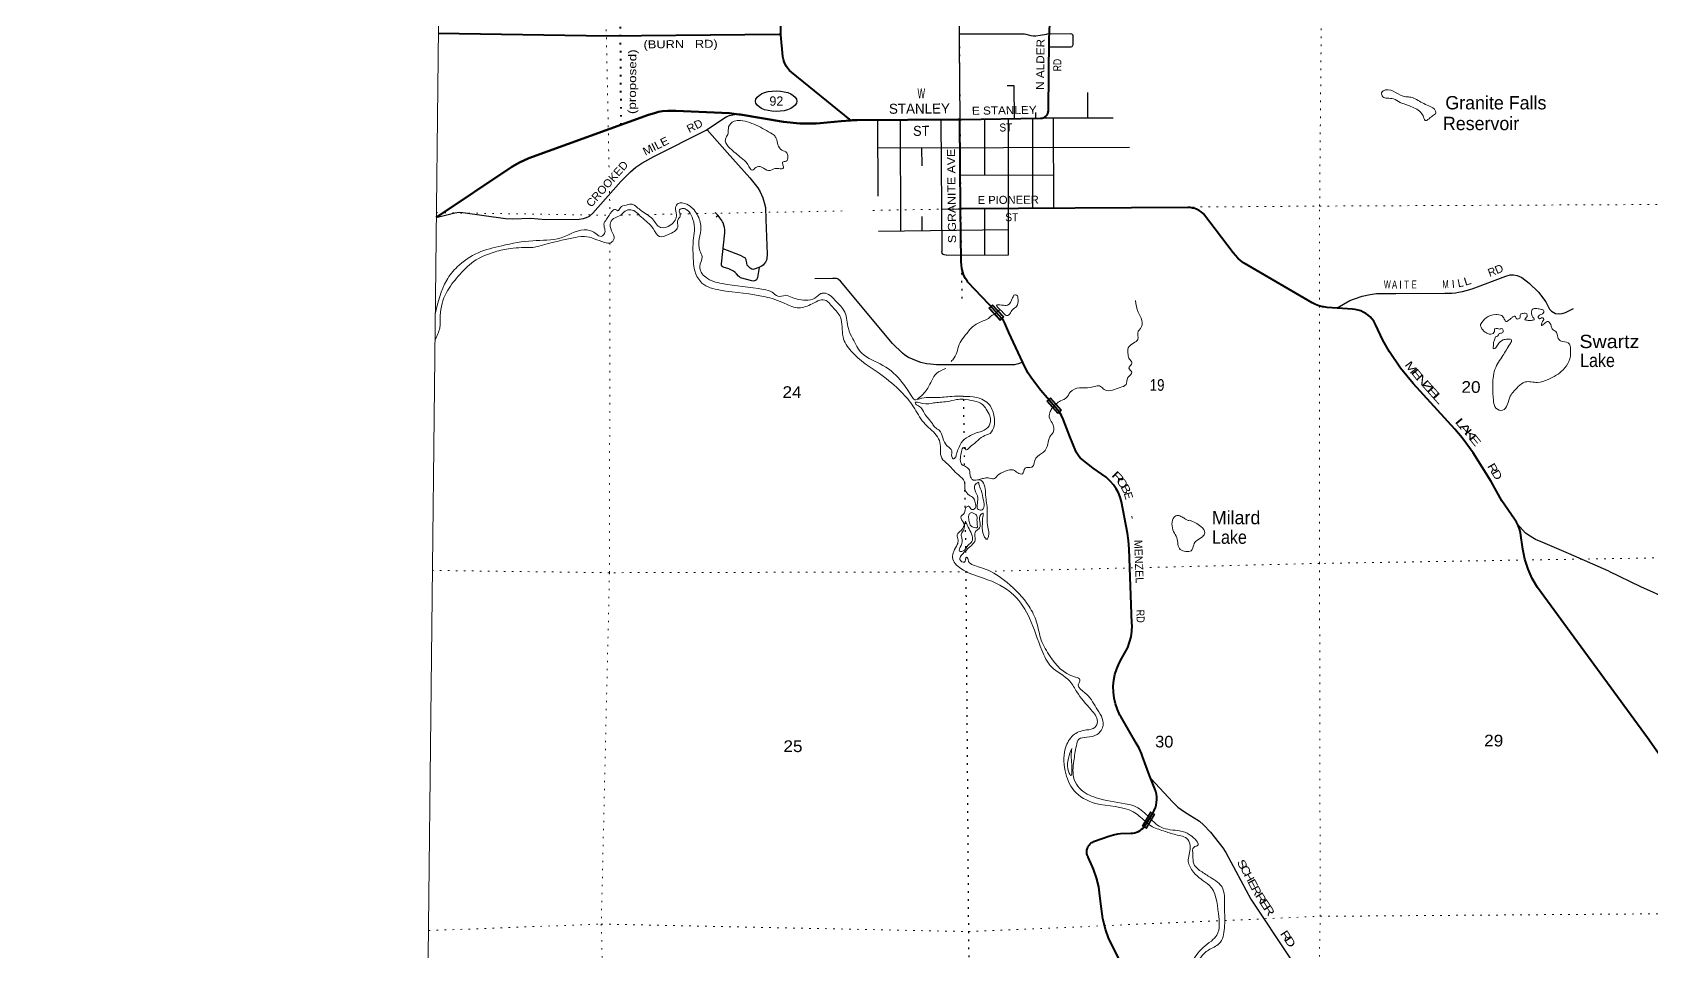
# Model space of a CAD drawing. Header units: feet. Extents: x -1048576 to 137166, y -268550 to 2097152.
# Drawn here: x -252344 to -228059, y 203041 to 216825 of the extents above; entities that cross this region are included whole.
import ezdxf
from ezdxf.enums import TextEntityAlignment as Align

# ---------------------------------------------------------------- set-up
doc = ezdxf.new("R2010")
doc.units = ezdxf.units.FT
doc.header["$LTSCALE"] = 80
doc.linetypes.add('DOTTED', pattern=[1.5, 0.3, -1.2])
for name, color, linetype, lineweight in [('17', 7, 'Continuous', 25), ('23', 7, 'Continuous', 70), ('26', 7, 'Continuous', 40), ('29', 7, 'Continuous', 25), ('39', 7, 'Continuous', 13), ('4', 7, 'Continuous', 13), ('53', 7, 'DOTTED', 40), ('6', 7, 'DOTTED', 25), ('61', 7, 'Continuous', 13), ('7', 7, 'DOTTED', 13)]:
    doc.layers.add(name, color=color, linetype=linetype, lineweight=lineweight)
for name, color, linetype in [('27', 7, 'Continuous'), ('30', 7, 'Continuous'), ('41', 7, 'Continuous'), ('54', 7, 'Continuous')]:
    doc.layers.add(name, color=color, linetype=linetype)

msp = doc.modelspace()

# ---------------------------------------------------------------- linework, layer by layer
at = {"layer": '17'}
msp.add_ellipse((-241189.18, 215793.87), major_axis=(-309.24, 1), ratio=0.500121, dxfattribs=at)
at = {"layer": '23'}
for points in [[(-246286.06, 214049.1), (-245154.82, 214808.44), (-245040.59, 214875.36), (-244899.39, 214939.25), (-243103.75, 215591.01), (-243015.46, 215616.41), (-242955.68, 215631.61), (-242891.86, 215642.76), (-242813.79, 215648.77), (-242695.33, 215650.87), (-241890.95, 215612.35), (-241785.59, 215600.19)], [(-241785.59, 215600.19), (-241745.67, 215594.12), (-241730.09, 215592.52), (-241079.6, 215486.17), (-240834.99, 215460.78), (-240589.07, 215461.09), (-240529.31, 215465.06), (-240215.94, 215494.76), (-240067.91, 215506.28)], [(-240067.91, 215506.28), (-240042.86, 215508.23), (-239973.25, 215508.53), (-238458.73, 215517.47), (-238434.47, 215517.61)]]:
    msp.add_lwpolyline(points, dxfattribs=at)
at = {"layer": '26'}
for points in [[(-241120.83, 216793.93), (-241097.1, 218101.82)], [(-238434.47, 215517.61), (-238408.73, 215518.02), (-237222.68, 215536.8), (-237210.09, 215537.8), (-237197.67, 215540.1), (-237185.56, 215543.69), (-237173.89, 215548.53), (-237162.8, 215554.56), (-237152.39, 215561.72), (-237142.79, 215569.92), (-237134.1, 215579.08), (-237126.41, 215589.11), (-237119.81, 215599.88), (-237114.38, 215611.28), (-237110.17, 215623.19), (-237107.22, 215635.47), (-237105.58, 215647.99), (-237105.25, 215660.62), (-237105.66, 215667.87), (-237094.11, 216720.37), (-237083.02, 216958.23)], [(-241120.83, 216793.93), (-241144.97, 216793.71), (-243722.56, 216770.03), (-246255.71, 216806.41)], [(-240067.91, 215506.28), (-240084.27, 215519.54), (-240960.19, 216229.27), (-240988.21, 216255.15), (-241013.37, 216283.81), (-241035.4, 216314.94), (-241054.05, 216348.21), (-241069.12, 216383.24), (-241080.45, 216419.66), (-241087.91, 216457.06), (-241088.68, 216462.64), (-241120.9, 216790.17), (-241120.83, 216793.93)], [(-238423.57, 214179.74), (-238433.54, 215492.67), (-238434.47, 215517.61)], [(-230027.73, 209324.48), (-230042.14, 209378.5), (-230062.12, 209430.72), (-230087.45, 209480.57), (-230117.85, 209527.49), (-230303.63, 209801.05), (-230466.67, 210088.52), (-230735.98, 210520.47), (-230899.04, 210745.91), (-231011.53, 210876.52), (-231633.43, 211561.29), (-231825.21, 211788.65), (-231992.18, 212034.8), (-232088.96, 212208.35), (-232200.64, 212445), (-232206.29, 212456.35), (-232227.62, 212492.74), (-232252.64, 212526.7), (-232281.08, 212557.86), (-232312.61, 212585.88), (-232346.9, 212610.45), (-232383.57, 212631.3), (-232422.22, 212648.2), (-232462.42, 212660.97), (-232503.74, 212669.46), (-232545.72, 212673.59), (-232923.82, 212702.18), (-232948.83, 212704.07), (-232973.82, 212708.09), (-232993.78, 212711.3), (-233048.76, 212725.56), (-233101.95, 212745.49), (-233152.76, 212770.87), (-234171.35, 213366.7), (-234178.83, 213371.25), (-234223.66, 213402.34), (-234264.99, 213437.95), (-234302.37, 213477.69), (-234335.39, 213521.11), (-234782.17, 214105.06), (-234787.42, 214110), (-234814.84, 214132.69), (-234844.48, 214152.4), (-234876.01, 214168.9), (-234909.1, 214182.02), (-234943.38, 214191.6), (-234978.48, 214197.55), (-235014, 214199.79), (-238398.57, 214179.89), (-238423.57, 214179.74)], [(-237799.08, 212531.85), (-237994.68, 212742.63), (-238313.23, 213078.54), (-238319.95, 213087.8), (-238348.57, 213133.05), (-238372.31, 213181.03), (-238390.91, 213231.24), (-238404.15, 213283.11), (-238411.9, 213336.09), (-238414.07, 213389.58), (-238423.57, 214179.74)], [(-236939.79, 211130.2), (-237123.32, 211347.64), (-237218.32, 211455.84), (-237357.9, 211638.01), (-237409.08, 211713.56), (-237456.28, 211800.99), (-237698.97, 212324.76), (-237743.19, 212430.46), (-237759.9, 212466.52), (-237781.32, 212505.19), (-237799.08, 212531.85)], [(-235541.53, 205119.25), (-235525.91, 205145.8), (-235522.23, 205152.06), (-235518.04, 205160.67), (-235502.38, 205198.92), (-235490.8, 205238.58), (-235483.43, 205279.24), (-235480.36, 205320.45), (-235481.6, 205361.76), (-235487.16, 205402.7), (-235496.97, 205442.85), (-235510.92, 205481.74), (-235570.54, 205632.82), (-235588.22, 205683.22), (-235695.83, 205966.12), (-235711.33, 206012.1), (-235745.95, 206092.51), (-235788.79, 206168.86), (-236021.87, 206566.36), (-236033.98, 206588.4), (-236071.76, 206669.64), (-236100.84, 206754.38), (-236120.91, 206841.69), (-236131.74, 206930.63), (-236133.21, 207020.21), (-236125.32, 207109.45), (-236108.13, 207197.38), (-236081.85, 207283.03), (-236046.76, 207365.47), (-236003.25, 207443.78), (-235917.27, 207599.95), (-235887.95, 207679.36), (-235867.08, 207761.39), (-235854.91, 207845.15), (-235851.56, 207929.73), (-235852.94, 207967.8), (-235893.93, 209073.76), (-235903.05, 209207.82), (-235920.92, 209316.35), (-236009.43, 209787.79), (-236029.22, 209854.87), (-236055.91, 209919.51), (-236089.21, 209981.01), (-236128.76, 210038.69), (-236174.12, 210091.92), (-236224.79, 210140.12), (-236241.56, 210154), (-236433.75, 210292.14), (-236601.56, 210419.06), (-236627.59, 210443.9), (-236650.88, 210471.33), (-236671.18, 210501.03), (-236688.26, 210532.7), (-236694.89, 210547.59), (-236784.6, 210764.77), (-236883.83, 211023.53), (-236910.84, 211081.3), (-236923.95, 211103.44), (-236939.79, 211130.2)], [(-227766.48, 205743.24), (-228121.82, 206246.57), (-229773.13, 208503.27), (-229849.46, 208636.65), (-229911.42, 208777.26), (-229958.35, 208923.59), (-229989.73, 209074.02), (-229995.08, 209111.92), (-230020.17, 209279.14), (-230027.73, 209324.48)], [(-235927.6, 202688.62), (-236172.26, 203175.41), (-236198.22, 203233.49), (-236250.93, 203379.45), (-236288.08, 203530.12), (-236309.29, 203683.85), (-236333.06, 203877.01), (-236350.81, 204013.62), (-236382.74, 204147.62), (-236428.5, 204277.55), (-236442.72, 204310.74), (-236510.99, 204458.71), (-236518.36, 204474.52), (-236524.04, 204491.02), (-236527.97, 204508.02), (-236530.09, 204525.33), (-236530.4, 204542.77), (-236528.88, 204560.15), (-236525.55, 204577.28), (-236520.45, 204593.96), (-236513.64, 204610.02), (-236505.18, 204625.28), (-236495.17, 204639.57), (-236483.73, 204652.73), (-236470.97, 204664.63), (-236457.04, 204675.13), (-236442.08, 204684.12), (-236426.27, 204691.49), (-236413.57, 204696.03), (-236198.91, 204774.01), (-236131.69, 204793.83), (-236062.76, 204806.5), (-236024.32, 204810.38), (-235870.56, 204814.77), (-235841.23, 204817.45), (-235812.35, 204823.17), (-235784.22, 204831.88), (-235757.15, 204843.49), (-235731.45, 204857.86), (-235707.39, 204874.84), (-235684.88, 204891.3), (-235673.33, 204902.34), (-235541.53, 205119.25)]]:
    msp.add_lwpolyline(points, dxfattribs=at)
at = {"layer": '29'}
for p, q in [((-238448.28, 217205.15), (-238433.73, 215517.67)), ((-238442.97, 216802.9), (-237501.03, 216803.55)), ((-236521.76, 215925.42), (-236518.33, 215538.79)), ((-239668.03, 215508.43), (-239664.63, 214369.67)), ((-239331.28, 215512.32), (-239326.35, 213844.44)), ((-238720.66, 215507.73), (-238704.9, 213541.45)), ((-238063.11, 215522.81), (-238062.89, 214676.83)), ((-237346.96, 215534.83), (-237344, 214187.94)), ((-237298.98, 215621.87), (-237298.02, 215536.64)), ((-236134.27, 215539.87), (-237222.68, 215536.8)), ((-237032.81, 215537.34), (-237029.83, 214187.94)), ((-235887.66, 215096.87), (-239666.78, 215090.95)), ((-239009.98, 215091.98), (-239006.47, 214825.54)), ((-237030.93, 214682.8), (-238427.29, 214677.99)), ((-242059.32, 214081.65), (-242102.64, 214124.82)), ((-239005.75, 214065.53), (-239003.66, 213849.74)), ((-238713.94, 214172.45), (-238423.57, 214179.74)), ((-238062.76, 214183.66), (-238062.58, 213488.22)), ((-237703.88, 213866.84), (-239653.2, 213839.93))]:
    msp.add_line(p, q, dxfattribs=at)
for points in [[(-237501.03, 216803.55), (-237465.35, 216802.1), (-237442.55, 216798.54), (-237367.58, 216780.3), (-237336.68, 216774.73), (-237296.66, 216774.21), (-237229.8, 216782.32), (-237134.56, 216800.57), (-237118.86, 216802.1), (-236779.97, 216806.65), (-236760.22, 216804.13), (-236751.6, 216800.57), (-236744.01, 216792.98), (-236739.45, 216776.24), (-236741.47, 216642.42), (-236742.99, 216625.7), (-236747.55, 216618.09), (-236756.16, 216610.5), (-236769.84, 216605.93), (-237093.43, 216605.98)], [(-237725.92, 216030.05), (-237625.38, 216030.91), (-237619.7, 215533.46)], [(-246286.06, 214049.1), (-246007.06, 214119.16), (-245942.22, 214127.27), (-245887.51, 214125.25), (-245248.27, 214034.99), (-245138.86, 214030.93), (-244875.46, 214039.04), (-244644.48, 214018.77), (-244141.99, 214026.88), (-244079.18, 214035), (-244032.58, 214047.15), (-243988.01, 214067.44), (-243939.38, 214112.03), (-243517.94, 214590.52), (-243376.11, 214732.44), (-243293.04, 214805.44), (-243201.86, 214866.25), (-243023.56, 214963.57), (-242237.42, 215360.96), (-241978.07, 215535.32), (-241930.45, 215564.72), (-241888.92, 215579.92), (-241785.59, 215600.19)], [(-238638.82, 213484.94), (-237703.26, 213490.27), (-237706.6, 215528.02)], [(-242225.47, 215362.49), (-241924.25, 215024.76), (-241584.82, 214643.05)], [(-241584.82, 214643.05), (-241464.11, 214492.73), (-241430.67, 214434.95), (-241387.11, 214342.69), (-241367.86, 214276.8), (-241350.64, 214200.76), (-241342.53, 214018.28), (-241326.32, 213499.23), (-241327.84, 213434.86), (-241333.41, 213409), (-241346.59, 213381.63), (-241371.91, 213348.18), (-241384.58, 213334.5), (-241407.37, 213320.8), (-241449.42, 213298), (-241516.79, 213272.14), (-241533.51, 213269.62), (-241552.24, 213273.16), (-241577.58, 213288.36), (-241611.01, 213317.76), (-241621.65, 213335.51), (-241630.26, 213365.41), (-241637.35, 213415.09), (-241646.47, 213434.34), (-241656.09, 213443.99), (-241667.24, 213451.08), (-241723.46, 213478.95), (-241985.95, 213581.53)], [(-241442.27, 213301.88), (-241467.66, 213148.97), (-241473.22, 213133.26), (-241485.89, 213116.53), (-241500.58, 213104.88), (-241512.23, 213100.31), (-241531.99, 213096.77), (-241554.78, 213098.29), (-241722.96, 213146.95), (-241740.69, 213157.59), (-241753.35, 213169.25), (-241783.75, 213205.75), (-241804.51, 213226.53), (-241828.32, 213244.27), (-241861.25, 213262.01), (-241901.27, 213278.74), (-241984.34, 213303.07), (-241998.02, 213312.7), (-242004.61, 213321.32), (-242010.18, 213336.02), (-242010.69, 213353.76), (-241960.03, 213820.1), (-241958.51, 213867.25), (-241964.08, 213899.17), (-241985.87, 213969.64), (-241992.96, 213986.88), (-242004.61, 214006.63), (-242031.46, 214046.69), (-242059.32, 214081.65), (-242087.68, 214053.27)], [(-238638.82, 213484.94), (-238667.4, 213490.59), (-238687.66, 213501.75), (-238697.8, 213516.95), (-238704.9, 213541.45)], [(-237493.83, 211879.87), (-237552.47, 211855.88), (-237578.31, 211848.27), (-237616.29, 211841.69), (-237671.51, 211840.16), (-238781.89, 211840.16), (-238873.07, 211848.27), (-238935.88, 211856.38), (-239018.95, 211876.66), (-239085.82, 211900.98), (-239203.34, 211951.68), (-239258.05, 211984.12), (-239296.55, 212014.53), (-239442.44, 212160.51), (-240224.56, 213093.19), (-240251.91, 213118.53), (-240270.15, 213128.67), (-240285.35, 213133.74), (-240342.09, 213133.74), (-240608.47, 213131.57)], [(-232773.81, 212695.2), (-232586.16, 212802.8), (-232517.27, 212831.18), (-232399.75, 212867.68), (-232282.23, 212896.06), (-232184.97, 212908.23), (-231897.25, 212908.23), (-231159.7, 212912.28), (-231054.33, 212916.34), (-230999.73, 212921.5), (-230953.86, 212928.45), (-230895.48, 212939.58), (-230839.55, 212952.84), (-230750.4, 212981.22), (-230243.84, 213171.81), (-230183.05, 213188.03), (-230130.37, 213188.03), (-230073.64, 213179.92), (-230004.75, 213147.48), (-229895.33, 213062.32), (-229757.55, 212928.5), (-229648.13, 212786.58), (-229591.39, 212677.09), (-229563.03, 212644.65), (-229502.24, 212612.21), (-229445.51, 212604.09), (-229400.93, 212608.15), (-229352.3, 212624.37), (-229228.78, 212686.51)], [(-228701.09, 208746.64), (-229303.68, 209011.28), (-229692.71, 209173.48), (-229800.1, 209220.12), (-229879.13, 209270.8), (-229950.04, 209317.44), (-230069.47, 209448.47)], [(-228701.09, 208746.64), (-228224.42, 208518.22), (-226524.18, 207755.41)], [(-235566.48, 205632.77), (-235244.64, 205288.72), (-235162.57, 205208.64), (-235066.33, 205134.63), (-234839.39, 204996.75), (-234777.59, 204943.03), (-234677.29, 204834.55), (-234490.88, 204599.35), (-234444.27, 204528.39), (-234069.42, 203828.87), (-232902.31, 202068.95)]]:
    msp.add_lwpolyline(points, dxfattribs=at)
at = {"layer": '39'}
for points in [[(-139726.18, 284721.75), (-139786.61, 284683.23), (-139865.18, 284636.58), (-139935.68, 284589.96), (-139981.99, 284555.51), (-140024.23, 284506.92), (-140030.24, 284490.75), (-140030.24, 284490.75), (-140086.75, 284492.64)], [(-231829.42, 215772.2), (-231929.73, 215827.43), (-232028.39, 215838.28), (-232088.67, 215858.91), (-232108.33, 215919.57), (-232051.57, 215961.48), (-231898.73, 215923.99), (-231746.11, 215858.27), (-231669.57, 215853.64), (-231585.22, 215818.71), (-231402.62, 215722.5), (-231298.46, 215645.06), (-231294.68, 215614.78), (-231343.36, 215574.82), (-231414.35, 215516.88), (-231454.75, 215505.1), (-231474.63, 215539.54), (-231504.33, 215604.3), (-231580.35, 215673.46), (-231668.68, 215714.48), (-231751.05, 215745.37), (-231829.42, 215772.2)], [(-241217.94, 215284.4), (-241454.65, 215417.33), (-241722.05, 215502.6), (-241819.51, 215492.34), (-241902.09, 215406.69), (-241910.91, 215311.97), (-241939.63, 215249.67), (-241952.11, 215201.37), (-241882.48, 215089.9), (-241712.36, 214945.4), (-241614.42, 214845.81), (-241544.59, 214758.55), (-241493.88, 214800.51), (-241407.19, 214805.89), (-241302.83, 214752.64), (-241207.87, 214784.17), (-241129.3, 214781.55), (-241082.91, 214787.24), (-241086.53, 214837.68), (-241092.23, 214880.08), (-241039.71, 214895.81), (-241013, 214960.13), (-241030.65, 215020.77), (-241102.88, 215059.65), (-241162.68, 215140.79), (-241188.11, 215235.77), (-241217.94, 215284.4)], [(-246302.12, 212597.42), (-246129.86, 213110.18), (-245973.1, 213308.62), (-245659.06, 213519.96), (-245303.54, 213626.1), (-244839.47, 213701.15), (-244415.93, 213746.27), (-244022.04, 213864.21), (-243889.52, 213804.7), (-243813.26, 213765.79), (-243772.73, 213793.71), (-243756.09, 213858.12), (-243771.48, 213948.99), (-243732.6, 214023.31), (-243653.07, 214139.66), (-243598.42, 214169.49), (-243562.3, 214151.06), (-243525.64, 214199.17), (-243440.72, 214234.82), (-243366.03, 214250.37), (-243227.7, 214162.58), (-243045.41, 214028.06), (-242921.51, 213900.04), (-242770.07, 213937.18), (-242682.18, 214091.79), (-242697.45, 214196.78), (-242658.67, 214259), (-242529.79, 214247.91), (-242373.84, 214095.45), (-242316.95, 213903.41), (-242342.53, 213730.17), (-242331.88, 213550.6), (-242298.34, 213461.6), (-242335.78, 213316.69), (-242244.41, 213152.62), (-242001.33, 213059.98), (-241379.39, 212970.45), (-241248.74, 212929.1), (-241164.58, 212869.96), (-241045.55, 212887.19)], [(-235659.81, 204999.67), (-235832.47, 205136.71), (-236401.72, 205264.15), (-236720.59, 205454.19), (-236855.2, 205753.71), (-236838.11, 206124.66), (-236713.76, 206301.17), (-236533.91, 206364.31), (-236408.67, 206401.65), (-236371.67, 206492.12), (-236466.98, 206668.31), (-236680.42, 206938.2), (-236783.95, 207094.29), (-237060.27, 207312.23), (-237205.37, 207561.41), (-237388.91, 208040.8), (-237617.9, 208381.39), (-238081.3, 208641.12), (-238418.67, 208784.91), (-238544.28, 208951.26), (-238525.42, 209041.86), (-238472.18, 209146.32), (-238461.59, 209210.78), (-238473.03, 209291.53), (-238416.07, 209357.64), (-238374.9, 209466.23), (-238420.54, 209553.3), (-238365.59, 209621.45), (-238338.73, 209703.92), (-238302.33, 209719.78), (-238256.37, 209671.02), (-238205.83, 209690.79), (-238203.12, 209777.49), (-238228.81, 209840.21), (-238294.93, 209887.11), (-238352.78, 209960.16), (-238363.86, 210085.28), (-238451.73, 210184.79), (-238549.68, 210282.35), (-238611.62, 210347.37), (-238705.56, 210442.88), (-238731.91, 210675.01), (-238877.37, 210877.82), (-238975.33, 210975.38), (-239130.59, 211212.54), (-239312.19, 211433.78), (-239618.4, 211694.3), (-240064.94, 212044.65), (-240186.11, 212261.38), (-240226.07, 212554.12), (-240339.72, 212704.24), (-240457.76, 212810.02), (-240675.93, 212743.15), (-240871.77, 212696.27), (-241086.78, 212772.56), (-241350.05, 212859.3), (-242030.33, 212961.39), (-242301.53, 213066.35), (-242404.94, 213236.55), (-242433.38, 213458.62), (-242431.4, 213704.64), (-242414.11, 213849.72), (-242436.9, 214021.32), (-242498.43, 214138.76), (-242538.47, 214171.34), (-242596.8, 214183.9), (-242637.25, 214166.06), (-242627.97, 214067.17), (-242660.58, 214021.04), (-242665.56, 213904.1), (-242805.48, 213794.27), (-242936.72, 213763.02), (-243034.47, 213884.78), (-243208.43, 214053.52), (-243370.75, 214165.7), (-243455.55, 214144.18), (-243520.52, 214084.18), (-243605.46, 214046.52), (-243674.57, 213972.44), (-243657.41, 213851.3), (-243620.08, 213732.02), (-243668.93, 213671.9), (-243765.62, 213676.68), (-244065.17, 213763.71), (-244252.75, 213740.97), (-244838.28, 213598.29)], [(-244838.28, 213598.29), (-245172.9, 213584.75), (-245405.04, 213534.12), (-245726.61, 213389.39), (-245956.09, 213169.33), (-246133.36, 212926.68), (-246226.84, 212578.51), (-246234.36, 212395.05), (-246306.31, 212214.49)], [(-241045.55, 212887.19), (-240848.6, 212821.12), (-240582.32, 212857.38), (-240521.46, 212907.32), (-240473.02, 212917.03), (-240306.64, 212808.85), (-240299.2, 212799.84)], [(-240299.2, 212799.84), (-240160.96, 212632.26), (-240106.54, 212383.78), (-240041.26, 212232.02), (-239903.99, 212013.15), (-239587.07, 211831.2), (-239298.94, 211576.87), (-239153.55, 211363.98), (-239109.6, 211317.25), (-239034.93, 211330.79), (-238784.9, 211351.03), (-238555.06, 211365.38), (-238391.81, 211368.15), (-238386.01, 211367.71)], [(-237831.25, 212664.6), (-237869.63, 212705.14), (-237883.11, 212729.54), (-237808.5, 212737.02), (-237719.84, 212736.34), (-237642.41, 212842.62), (-237611.81, 212888.77), (-237583.63, 212884.52), (-237561.99, 212819.81), (-237582.97, 212717.12), (-237641.79, 212669.18), (-237686.64, 212604.99), (-237727.15, 212579.09), (-237777.25, 212613.76), (-237823.23, 212658.49), (-237831.25, 212664.6)], [(-235800.9, 212806.14), (-235758, 212628.34), (-235706.6, 212504.92), (-235723.68, 212386.06), (-235758.26, 212346), (-235765.33, 212219), (-235830.23, 212167.06), (-235907.4, 212093.04), (-235912.23, 211994.26), (-235890.63, 211923.51), (-235856.72, 211880.89), (-235881.37, 211822.6), (-235897.75, 211790.46), (-235855.92, 211729.63), (-235912.99, 211649.4), (-235942.06, 211542.74), (-236031.06, 211501.08), (-236146.24, 211461.64), (-236269.11, 211468.64), (-236323.12, 211517.47), (-236478.43, 211498.5), (-236637.65, 211495.71), (-236779.23, 211430.25), (-236832.29, 211347.98), (-236923.35, 211300.28), (-237044.59, 211196.52)], [(-238564.85, 211890.34), (-238518.16, 211943.9), (-238431.67, 212173.14), (-238352.2, 212283.44), (-238244.4, 212407.65), (-238084.47, 212499.17), (-238005.59, 212534.86), (-237956.87, 212578.85), (-237915.42, 212596.25)], [(-237916.09, 212595.79), (-237853.52, 212650.65), (-237831.25, 212664.6)], [(-230627.02, 212445.32), (-230541.58, 212545.5), (-230398.13, 212592.78), (-230307.57, 212577.96), (-230269.69, 212527.25), (-230239.77, 212488.7), (-230197.25, 212514.59), (-230160.76, 212540.52), (-230130.33, 212566.5), (-230112.18, 212568.38), (-230080.25, 212529.81), (-230037.84, 212541.59), (-230025.31, 212595.94), (-229984.88, 212611.76), (-229932.55, 212603.29), (-229926.8, 212566.94), (-229959.41, 212520.81), (-229913.18, 212506.33), (-229850.7, 212507.86), (-229822.44, 212513.7), (-229850.17, 212574.41), (-229861.75, 212637.02), (-229849.39, 212671.21), (-229778.77, 212682.76), (-229712.35, 212672.16), (-229676.26, 212649.7), (-229686.63, 212613.48), (-229731.15, 212589.62), (-229759.67, 212551.53), (-229741.7, 212531.22), (-229709.35, 212545.09), (-229679.22, 212532.75), (-229705.93, 212468.42), (-229710.26, 212432.16), (-229671.78, 212456.06), (-229611.07, 212487.85), (-229565.26, 212420.95), (-229545.5, 212372.39), (-229497.38, 212341.77), (-229465.86, 212252.78), (-229427.98, 212202.07), (-229309.34, 212170.9), (-229273.97, 212059.7), (-229299.49, 211892.51), (-229385.15, 211766.12), (-229612.01, 211620.66), (-229771.57, 211575.51), (-229954.88, 211582.99), (-230062.24, 211513.24), (-230121.2, 211449.16), (-230180.28, 211368.95), (-230223.62, 211242.23), (-230294.83, 211158.08), (-230393.3, 211191.11), (-230432.62, 211312.42), (-230441.12, 211508.11), (-230408.77, 211772.05), (-230290.21, 211980.87), (-230177.92, 212161.51), (-230159.38, 212211.78), (-230217.72, 212224.34), (-230284.3, 212214.77), (-230369.56, 212136.78), (-230416.33, 212084.71), (-230430.43, 212084.82), (-230432.14, 212123.15), (-230429.7, 212175.56), (-230413.16, 212227.87), (-230398.81, 212258.01), (-230366.44, 212273.89), (-230346.01, 212308.02), (-230301.6, 212317.76), (-230285.14, 212359.98), (-230297.07, 212380.24), (-230345.46, 212376.58), (-230369.59, 212382.82), (-230409.91, 212381.12), (-230416.29, 212338.82), (-230468.99, 212300.91), (-230515.27, 212309.33), (-230569.41, 212342.02), (-230603.36, 212380.6), (-230617.29, 212402.89), (-230627.02, 212445.32)], [(-239067.35, 211325.98), (-239026.94, 211359.77), (-238916.78, 211489.2), (-238784.02, 211710.01), (-238646.15, 211783.43)], [(-238384.1, 211325.74), (-238227.14, 211298.3), (-238094.59, 211242.82), (-238038.71, 211175.84), (-237985.11, 211074.58), (-237975.75, 210985.77), (-238037.06, 210879.36), (-238190.71, 210818.03), (-238299.95, 210764.43), (-238413.56, 210670.53), (-238454.55, 210584.12), (-238485.44, 210501.68), (-238501.99, 210449.37), (-238526.33, 210429.39), (-238554.25, 210465.91), (-238555.58, 210550.62), (-238627.5, 210627.82), (-238691.05, 210743.27), (-238744.53, 210858.63), (-238810.65, 210905.53), (-238846.5, 210958.25), (-238902.33, 211031.28), (-238944.26, 211080.01), (-238991.95, 211163.07), (-239053.93, 211224.05), (-239094.03, 211248.56), (-239103.94, 211268.81), (-238991.17, 211259.86), (-238829.89, 211268.7), (-238622.17, 211289.27), (-238482.89, 211318.44), (-238384.1, 211325.74)], [(-238384.53, 211367.59), (-238186.4, 211352.44), (-237989.84, 211237.97), (-237918.72, 211061.97), (-237919.87, 210918.79), (-237981.18, 210812.37), (-238086.33, 210766.81), (-238187.77, 210682.89), (-238279.04, 210608.98), (-238321.66, 210570.99), (-238343.86, 210567.13), (-238351.74, 210589.38), (-238373.81, 210601.65), (-238408.55, 210541.41), (-238425.43, 210446.76), (-238410.08, 210351.85), (-238347.91, 210315.07), (-238297.86, 210274.35), (-238282.27, 210207.67), (-238266.64, 210147.05), (-238234.68, 210112.52), (-238150, 210117.91), (-238115.84, 210105.54), (-238047.07, 209887.2), (-238022.75, 209655.09), (-238016.65, 209411.01), (-238003.72, 209265.71), (-238026.23, 209223.53), (-238074.13, 209280.37), (-238097.19, 209419.7), (-238085.8, 209582.97), (-238085.52, 209617.26), (-238117.94, 209595.32), (-238132.87, 209492.58), (-238139.71, 209393.82), (-238164.09, 209369.81), (-238204.71, 209329.79), (-238203.66, 209210.79), (-238260.71, 209132.58), (-238360.21, 209038.57), (-238413.07, 208980.49), (-238433.71, 208920.15), (-238365.49, 208883.32), (-238351.11, 208917.49), (-238336.68, 208957.71), (-238316.69, 208937.39), (-238302.98, 208888.88), (-238230.84, 208837.9), (-238054, 208778.05), (-237725.17, 208573.82), (-237395.54, 208218.33), (-237284.59, 207983.53), (-237212.23, 207710.71), (-237081.19, 207467.68), (-236698.81, 207156.15), (-236632.6, 207121.35), (-236647.11, 207071.04), (-236657.46, 207036.84), (-236559.63, 206923.14), (-236388.15, 206697.95), (-236285.48, 206434.98), (-236373.23, 206298.52), (-236530.76, 206255.38), (-236649.88, 206226.05), (-236686.95, 206127.52), (-236725.06, 205899.92), (-236719.22, 205623.58), (-236639.7, 205489.86), (-236388.95, 205348.76), (-235956.43, 205258.68), (-235823.7, 205225.38), (-235613.27, 205076.82)], [(-237044.59, 211196.52), (-237077.78, 211142.16), (-237092.6, 211053.54), (-237050.96, 210968.51), (-237035.98, 210827.22), (-237084.88, 210761.05), (-237116.01, 210648.35), (-237179.43, 210529.86), (-237293, 210439.99), (-237354.53, 210307.36), (-237455.42, 210289.99), (-237494.39, 210205.59), (-237566.81, 210220.27), (-237632.97, 210263.13), (-237754.03, 210243.91), (-237871.43, 210178.27), (-237928.26, 210128.29), (-238008.71, 210147.06), (-238077.3, 210137.51), (-238145.38, 210121.76)], [(-238154.34, 210079.62), (-238211.13, 210033.68), (-238211.64, 209971.16), (-238164.33, 209839.71), (-238153.62, 209668.2), (-238101.25, 209665.78), (-238074.76, 209701.88), (-238079.95, 209808.8), (-238115, 209960.33), (-238148.54, 210049.33), (-238154.34, 210079.62)], [(-238177.04, 209513.1), (-238186.51, 209587.79), (-238222.59, 209612.27), (-238268.85, 209622.71), (-238299.37, 209586.65), (-238297.95, 209512.02), (-238278.41, 209437.25), (-238234.34, 209404.64), (-238171.86, 209406.17), (-238171.74, 209420.28), (-238175.41, 209464.68), (-238177.04, 209513.1)], [(-234985.14, 209510.5), (-234818.67, 209414.42), (-234760.96, 209323.22), (-234795.7, 209262.99), (-234886.88, 209201.18), (-234925.64, 209142.99), (-234962.64, 209052.53), (-235047.35, 209043.1), (-235127.72, 209071.96), (-235163.37, 209148.87), (-235180.71, 209247.83), (-235228.34, 209338.95), (-235253.61, 209454.1), (-235220.54, 209556.7), (-235167.95, 209580.49), (-235103.64, 209559.82), (-235049.49, 209527.14), (-235011.37, 209506.67), (-234985.14, 209510.5)], [(-238348.46, 209496.27), (-238295, 209378.89), (-238249.47, 209277.7), (-238252.16, 209193.02), (-238311.07, 209134.99), (-238392.38, 209046.88), (-238438.74, 209045.23), (-238415.9, 209129.75), (-238402.9, 209242.59), (-238412.58, 209291.06), (-238385.9, 209351.36), (-238367.37, 209399.62), (-238360.87, 209456.04), (-238348.46, 209496.27)], [(-236757.03, 206086.61), (-236804.53, 205943.79), (-236800.19, 205732), (-236772.37, 205683.38), (-236756.95, 205846.62), (-236763.97, 205975.75), (-236757.03, 206086.61)], [(-234661.19, 203199.61), (-234579.86, 203289.74), (-234557.11, 203612.24), (-234694.74, 204036.82), (-234816.94, 204126.51), (-234930.93, 204234.28), (-235008.25, 204392.19), (-234978.3, 204607.75), (-235015.66, 204722.99), (-235198.45, 204795), (-235379.36, 204850.85), (-235568.17, 204926.94), (-235659.81, 204999.67)], [(-235614.03, 205077.41), (-235415.19, 204905.58), (-235137.55, 204850.99), (-234980.87, 204789.27), (-234873.34, 204629.12), (-234919.85, 204609.31), (-234939.01, 204482.4), (-234925.91, 204357.26), (-234856.07, 204272.02)], [(-234856.07, 204272.02), (-234707.74, 204174.06), (-234507.51, 204015.2), (-234463.61, 203712.35), (-234466.17, 203393.72), (-234544.63, 203160.39), (-234704.59, 203064.83), (-234824.42, 202948.79), (-234869.66, 202836.2), (-234808.51, 202672.37), (-234688.52, 202558.5), (-234483.38, 202508.51), (-233945.32, 202512.4), (-233530.69, 202452.71), (-233305.74, 202360.21), (-233160.16, 202171.52), (-233072.66, 202027.66), (-232985.54, 201835.39), (-232987.28, 201619.61), (-233015.1, 201418.15), (-233037.72, 201361.86), (-233066.14, 201335.86), (-233036.45, 201269.08), (-233083.67, 201160.54), (-233178.9, 201096.75), (-233283.38, 201133.86), (-233347.46, 201184.77), (-233415.75, 201211.52), (-233474.74, 201143.41), (-233524.43, 200978.42), (-233526.07, 200774.74), (-233328.43, 200545.32), (-232969.18, 200365.06), (-232859.2, 200259.33), (-232813.42, 200188.39), (-232690.58, 200179.37), (-232521.84, 200113.52), (-232170.65, 199933.32), (-232124.61, 199894.65), (-232094.99, 199819.8), (-231978.48, 199774.53), (-231837.93, 199710.92), (-231762.27, 199597.39), (-231687.43, 199383.04), (-231625.92, 199263.57), (-231634.36, 199217.25), (-231666.63, 199213.47), (-231685.15, 199165.21), (-231591.16, 199075.74), (-231461.25, 198943.65), (-231294.88, 198833.45), (-231095.3, 198593.93), (-230934.33, 198314.37), (-230829.37, 198085.66), (-230634.93, 197959.11), (-230366.84, 197719.06), (-230247.96, 197468.06), (-230235.77, 197229.99), (-230256.16, 196949.82), (-230253.92, 196727.96), (-230228.73, 196602.72), (-230149.13, 196479.08), (-230044.75, 196427.86), (-229887.44, 196444.79), (-229830, 196571.39), (-229754.43, 196695.85), (-229637.66, 196682.84), (-229505.91, 196528.54), (-229473.57, 196290.32), (-229393.8, 195936.77), (-229157.79, 195467.05), (-228969.39, 195340.55), (-228918.82, 195364.36), (-228850.18, 195379.96), (-228786.27, 195308.88), (-228678.7, 195154.77), (-228581, 195024.94), (-228607.78, 194952.55), (-228615.19, 194783.2), (-228564.12, 194619.44), (-228464.4, 194491.61), (-228411.18, 194343.98), (-228341.76, 194206.3), (-228124.73, 194132.01), (-227862.5, 194164.26), (-227671.7, 194086.15), (-227483.15, 193977.8), (-226944.73, 193775.98), (-226854.69, 193696.62), (-226867.5, 193607.99), (-226856.56, 193464.71), (-226793.87, 193242.38), (-226674.45, 193057.93), (-226639.64, 192876.16), (-226538.78, 192639.41), (-226396.17, 192331.76), (-226404.67, 192277.38)], [(-225252.94, 191665.43), (-225275.15, 191909.63), (-225312.08, 192077.3), (-225384.28, 192120.22), (-225579.46, 192156.02), (-225666.69, 192084.09), (-225821.17, 191917.9), (-225942.43, 191874.47), (-226061.74, 191822.96), (-226180.65, 191819.85), (-226460.28, 192128.57), (-226555.16, 192357.2), (-226540.5, 192425.65), (-226556.1, 192490.31), (-226703.07, 192757.66), (-226795.64, 193022.57), (-226903.82, 193352.14), (-226966.6, 193562.37), (-226965.65, 193681.35), (-227088.04, 193746.84), (-227590.06, 193964.51), (-227925.63, 194082.07), (-228069.14, 194028.73), (-228364.51, 194133.88), (-228466.36, 194247.6), (-228521.68, 194385.17), (-228567.26, 194480.31), (-228674.44, 194682.82), (-228711.44, 194842.43), (-228690.4, 194953.19), (-228725.84, 195056.32), (-228901.69, 195239.19), (-229142.55, 195358.03), (-229331.97, 195607.56), (-229505.47, 196082.84), (-229555.31, 196399.86), (-229576.5, 196521.02), (-229634.4, 196588.03), (-229700.5, 196636.94), (-229749.06, 196613.12), (-229790.17, 196512.6), (-229859.8, 196373.98), (-229956.78, 196342.47), (-230089.72, 196349.55), (-230243.86, 196475.79), (-230344.71, 196714.54), (-230377.45, 196902.36), (-230390.48, 197035.56), (-230349.19, 197158.26), (-230384.75, 197247.28), (-230401.7, 197394.63), (-230450.54, 197584.58), (-230445.98, 197651.1), (-230563.88, 197773.02), (-230764.03, 197941.96), (-230832.54, 197942.5), (-230942.2, 198088.55), (-231040.93, 198339.39), (-231107.78, 198545.62), (-231365.6, 198809.8), (-231451.89, 198854.84), (-231548.26, 198897.94), (-231719.99, 199092.88), (-231911.12, 199380.74), (-232047.8, 199674.23), (-232311.83, 199918.29), (-232699.55, 200066.5), (-232812.14, 200097.63), (-232944.17, 200217.64), (-233365.2, 200483.08), (-233554.72, 200720.51), (-233610.46, 201055.73), (-233461.34, 201306.66), (-233395.07, 201277.91), (-233338.28, 201323.86), (-233325.75, 201378.21), (-233321.18, 201444.73), (-233238, 201514.67), (-233190.96, 201601.02), (-233232.73, 201667.9), (-233300.93, 201706.75), (-233310.78, 201735.06), (-233237.53, 201823.23), (-233206.26, 201952.06), (-233225.32, 202087.33), (-233366.76, 202290.1), (-233641.66, 202435.42), (-233843.34, 202414.8), (-233915.55, 202455.7), (-233996.47, 202415.99), (-234151.71, 202407.11), (-234375.17, 202433.05), (-234613.09, 202416.74), (-234809.51, 202547.34), (-234958.75, 202782.44), (-234890.63, 202983.59), (-234661.19, 203199.61)]]:
    msp.add_spline(points, degree=3, dxfattribs=at)
at = {"layer": '4'}
msp.add_lwpolyline([(-244583.22, 368785.28), (-214011.33, 368469.88), (-183439.04, 368196.52), (-152866.39, 367965.22), (-122293.46, 367775.97), (-91720.3, 367628.79), (-61146.96, 367523.64), (-30573.52, 367460.57), (0, 367439.54), (0, 183577.08), (-30826.42, 183598.29), (-61652.78, 183661.9), (-92479.02, 183767.9), (-123305.1, 183916.31), (-154130.93, 184107.12), (-184956.48, 184340.33), (-215781.67, 184615.95), (-246606.45, 184933.97)], close=True, dxfattribs=at)
msp.add_lwpolyline([(-244583.22, 368785.28), (-214011.33, 368469.88), (-183439.04, 368196.52), (-152866.39, 367965.22), (-122293.46, 367775.97), (-91720.3, 367628.79), (-61146.96, 367523.64), (-30573.52, 367460.57), (0, 367439.54), (0, 183577.08), (-30826.42, 183598.29), (-61652.78, 183661.9), (-92479.02, 183767.9), (-123305.1, 183916.31), (-154130.93, 184107.12), (-184956.48, 184340.33), (-215781.67, 184615.95), (-246606.45, 184933.97)], close=True, dxfattribs=at)
msp.add_lwpolyline([(-244583.22, 368785.28), (-214011.33, 368469.88), (-183439.04, 368196.52), (-152866.39, 367965.22), (-122293.46, 367775.97), (-91720.3, 367628.79), (-61146.96, 367523.64), (-30573.52, 367460.57), (0, 367439.54), (0, 183577.08), (-30826.42, 183598.29), (-61652.78, 183661.9), (-92479.02, 183767.9), (-123305.1, 183916.31), (-154130.93, 184107.12), (-184956.48, 184340.33), (-215781.67, 184615.95), (-246606.45, 184933.97)], close=True, dxfattribs=at)
msp.add_lwpolyline([(-244583.22, 368785.28), (-214011.33, 368469.88), (-183439.04, 368196.52), (-152866.39, 367965.22), (-122293.46, 367775.97), (-91720.3, 367628.79), (-61146.96, 367523.64), (-30573.52, 367460.57), (0, 367439.54), (0, 183577.08), (-30826.42, 183598.29), (-61652.78, 183661.9), (-92479.02, 183767.9), (-123305.1, 183916.31), (-154130.93, 184107.12), (-184956.48, 184340.33), (-215781.67, 184615.95), (-246606.45, 184933.97)], close=True, dxfattribs=at)
at = {"layer": '53'}
msp.add_lwpolyline([(-243513.19, 215442.4), (-243523.25, 216882.32), (-243523.25, 217620.1), (-243437.51, 217843.15), (-243163.13, 218066.2), (-242768.72, 218220.62), (-242545.78, 218289.25), (-242322.85, 218254.93), (-242168.52, 218117.67), (-241825.54, 218151.99), (-241654.06, 218237.77), (-241259.64, 218426.51), (-240968.11, 218460.82), (-240642.29, 218375.04), (-240230.72, 218100.51), (-239750.56, 217723.04), (-239339, 217620.1), (-238790.24, 217585.78), (-238344.38, 217654.41), (-238138.59, 217757.36), (-237675.58, 218203.46), (-237161.12, 219044.19), (-236955.34, 219215.76), (-236413.69, 219430.28)], dxfattribs=at)
at = {"layer": '6'}
for p, q in [((-238382.12, 211325.6), (-238373.26, 210715.97)), ((-238371.62, 210602.72), (-238367.6, 210325)), ((-238364.11, 210085.6), (-238357.74, 209646.33)), ((-238355.31, 209479.31), (-238349.7, 209093.23)), ((-238349.07, 209049.39), (-238347.3, 208928.17))]:
    msp.add_line(p, q, dxfattribs=at)
for points in [[(-238461.1, 219254.09), (-238423.57, 214179.74), (-238403.66, 212808.77)], [(-238344.59, 208746.89), (-238305.36, 203340.84), (-238291.41, 202012.84)]]:
    msp.add_lwpolyline(points, dxfattribs=at)
at = {"layer": '61'}
for points in [[(-237804.66, 212528.92), (-237773.5, 212557.96), (-237943.95, 212740.84), (-237969.98, 212716.59)], [(-237804.66, 212528.92), (-237828.37, 212506.82), (-237998.82, 212689.71), (-237969.98, 212716.59)], [(-236939.79, 211130.2), (-236964.34, 211108.51), (-237129.91, 211295.83), (-237100.59, 211321.75)], [(-236939.79, 211130.2), (-236908.14, 211158.18), (-237073.71, 211345.5), (-237100.59, 211321.75)]]:
    msp.add_lwpolyline(points, dxfattribs=at)
for points in [[(-237987.53, 212689.33), (-237944.35, 212729.53), (-237784.81, 212558.35), (-237827.97, 212518.12)], [(-237118.62, 211295.12), (-237074.41, 211334.21), (-236919.43, 211158.88), (-236963.64, 211119.79)], [(-235541.53, 205119.25), (-235575.15, 205138.83), (-235700.93, 204922.77), (-235636.11, 204885.04), (-235510.33, 205101.09)], [(-235545.56, 205112.34), (-235572.26, 205127.89), (-235689.99, 204925.66), (-235639, 204895.98), (-235521.27, 205098.2), (-235545.55, 205112.34)]]:
    msp.add_lwpolyline(points, close=True, dxfattribs=at)
at = {"layer": '7'}
for p, q in [((-243688.91, 214445.59), (-243682.2, 214106.65)), ((-246285.25, 214122.19), (-243697.7, 214083.65)), ((-243517.33, 214086.42), (-243252.8, 214091.27)), ((-243132.66, 214093.47), (-242680.9, 214101.74)), ((-242632.86, 214102.63), (-242474.79, 214105.52)), ((-242380.95, 214107.24), (-240169.44, 214147.76)), ((-239740.56, 214155.61), (-238661.07, 214175.39)), ((-235843.03, 208795.44), (-237987.35, 208744.43))]:
    msp.add_line(p, q, dxfattribs=at)
for points in [[(-233060.2, 202005.69), (-233030, 203570.13), (-233039.75, 208862.14), (-233038.89, 214220.63), (-232989.71, 219574.7), (-233022.48, 222838.74)], [(-243771.56, 222353.8), (-243789.16, 219507.27), (-243695.02, 214753.89)], [(-238456.97, 214179.13), (-238423.57, 214179.74), (-233038.89, 214220.63), (-227837.73, 214244.79), (-222417.23, 214230.95), (-217047.29, 214193.3), (-215496.96, 214184.35)], [(-243682.28, 213667.72), (-243688.66, 208722.96), (-243811.71, 203454.17), (-243674.48, 198227.72), (-243797.7, 192938.75), (-243967.93, 187817.55), (-243996.15, 184905.39)], [(-215549.24, 208754.51), (-217108.81, 208809.07), (-222411.33, 208961.15), (-227787.71, 208948.43), (-227787.71, 208948.43), (-233039.75, 208862.14), (-235646.03, 208800.13)], [(-238319.36, 208735.99), (-243688.66, 208722.96), (-246344.29, 208756.96)], [(-234460.8, 203507.94), (-233030, 203570.13), (-227715.87, 203609.55), (-222408.35, 203578.44), (-217081.53, 203442.31), (-215600.88, 203391.71)], [(-246403.73, 203356.08), (-243811.71, 203454.17), (-238305.36, 203340.84), (-234542.51, 203504.39)]]:
    msp.add_lwpolyline(points, dxfattribs=at)

# ---------------------------------------------------------------- texts
at = {"layer": '17'}
for s, width, p in [('W', 0.6, (-239068.82, 215835.03)), ('ST', 0.95, (-239134.82, 215272.93))]:
    msp.add_text(s, height=150, rotation=0.338, dxfattribs=dict(at, width=width)).set_placement(p)
msp.add_text('92', height=140, dxfattribs=at).set_placement((-241186.28, 215725.56), align=Align.CENTER)
msp.add_text('STANLEY', height=150, rotation=0.338, dxfattribs=at).set_placement((-239496.95, 215604.46))
at = {"layer": '27'}
for s, rotation, width, p in [('(BURN   RD)', 0.526, 1.2, (-243178.12, 216585.12)), ('N ALDER', 89.371, 1.1, (-237172.01, 215961.2)), ('RD', 89.371, 0.8, (-236913.45, 216241.87)), ('E STANLEY', 0.907, 1.1, (-238253.03, 215589.35)), ('ST', 0.907, 0.95, (-237840.53, 215338.02)), ('S GRANITE AVE', 90.689, 1.15, (-238490.14, 213664.83)), ('E PIONEER', 0.337, 1.05, (-238167.38, 214251.25)), ('ST', 0.337, 0.95, (-237752.44, 213992.89)), ('RD', 272.123, 0.85, (-235788.13, 208166.8))]:
    msp.add_text(s, height=120, rotation=rotation, dxfattribs=dict(at, width=width)).set_placement(p)
for s, rotation, width, p in [('M', 306.869, 1.35, (-231714.88, 211767.2)), ('E', 308.556, 1.6, (-231622.59, 211657.87)), ('N', 311.798, 1.55, (-231543.35, 211568.6)), ('Z', 311.798, 1.9, (-231462.67, 211478.35)), ('E', 311.798, 1.7, (-231382.29, 211388.45)), ('L', 311.798, 1.95, (-231303.49, 211300.31)), ('L', 309.798, 1.85, (-230965.76, 210922.44)), ('A', 311.124, 1.7, (-230896.36, 210843.31)), ('K', 308.661, 1.55, (-230825.83, 210757.04)), ('E', 308.661, 1.6, (-230753.91, 210671.24)), ('R', 300.148, 1.25, (-230492.35, 210259.25)), ('R', 314.188, 1.65, (-236103.34, 210110.25)), ('O', 305.908, 1.35, (-236047.92, 210036.12)), ('D', 300.523, 1.25, (-230428.67, 210159.8)), ('B', 297.949, 1.3, (-235996.16, 209950.06))]:
    msp.add_text(s, height=120, rotation=rotation, dxfattribs=dict(at, width=width)).set_placement(p, align=Align.CENTER)
msp.add_text('E', height=120, rotation=285.955, dxfattribs=at).set_placement((-235962.47, 209861.87), align=Align.CENTER)
for s, rotation, p in [('-', 280.633, (-235902.22, 209570.58)), ('MENZEL', 272.123, (-235820.33, 209213.85))]:
    msp.add_text(s, height=120, rotation=rotation, dxfattribs=at).set_placement(p)
at = {"layer": '30'}
for s, rotation, width, p in [('RD', 26.816, 1.05, (-242492.78, 215314.87)), ('MILE', 26.816, 1.1, (-243152.08, 214975.71)), ('CROOKED', 48.627, 1.05, (-243960.85, 214193.56))]:
    msp.add_text(s, height=120, rotation=rotation, dxfattribs=dict(at, width=width)).set_placement(p)
for s, rotation, p in [('R', 20.618, (-230433.76, 213178.36)), ('I', 5.399, (-231028.89, 212994.47)), ('L', 10.794, (-230915.07, 213009.85))]:
    msp.add_text(s, height=120, rotation=rotation, dxfattribs=at).set_placement(p, align=Align.CENTER)
for s, rotation, width, p in [('D', 22.618, 1.05, (-230324.96, 213221.83)), ('I', 0.315, 0.85, (-231825.51, 212983.68)), ('T', 0.315, 0.8, (-231733.26, 212984.21)), ('E', 0.315, 0.7, (-231618.47, 212984.84)), ('M', 2.207, 0.7, (-231147.52, 212988.61)), ('L', 17.158, 1.15, (-230804.94, 213040.36)), ('S', 298.185, 1.3, (-234251.25, 204322.27)), ('C', 298.185, 1.2, (-234200.26, 204234.43)), ('H', 298.185, 1.15, (-234148.26, 204133.25)), ('E', 298.185, 1.3, (-234091.88, 204028.83)), ('R', 298.185, 1.2, (-234038, 203926.51)), ('R', 303.551, 1.35, (-233967.36, 203814.14)), ('E', 303.551, 1.45, (-233903.56, 203714.47)), ('R', 303.551, 1.35, (-233843.77, 203624.31)), ('R', 303.551, 1.35, (-233593.11, 203246.33)), ('D', 303.551, 1.35, (-233530.44, 203151.83))]:
    msp.add_text(s, height=120, rotation=rotation, dxfattribs=dict(at, width=width)).set_placement(p, align=Align.CENTER)
for s, width, p in [('W', 0.6, (-232023.33, 212986.01)), ('A', 0.75, (-231913.93, 212983.23))]:
    msp.add_text(s, height=120, dxfattribs=dict(at, width=width)).set_placement(p, align=Align.CENTER)
at = {"layer": '41'}
for s, p in [('Granite Falls', (-231153.26, 215670.55)), ('Reservoir', (-231189.56, 215359.48)), ('Milard', (-234655.34, 209449.7))]:
    msp.add_text(s, height=200, dxfattribs=at).set_placement(p)
for s, width, p in [('Swartz', 1.1, (-229141.54, 212090.6)), ('Lake', 0.9, (-229131.79, 211807.24)), ('Lake', 0.9, (-234651.19, 209156.08))]:
    msp.add_text(s, height=200, dxfattribs=dict(at, width=width)).set_placement(p)
at = {"layer": '54', "width": 1.25}
msp.add_text('(proposed)', height=120, rotation=89.528, dxfattribs=at).set_placement((-243293.21, 215600.09))
at = {"layer": '7'}
for s, width, p in [('24', 1.1, (-241094.39, 211344.55)), ('19', 0.85, (-235587.12, 211451.54)), ('20', 1.1, (-230911.98, 211421.33)), ('25', 1.1, (-241080.61, 206034.57)), ('30', 1.05, (-235505.86, 206103.14)), ('29', 1.1, (-230571.6, 206119.28))]:
    msp.add_text(s, height=175, rotation=359.555, dxfattribs=dict(at, width=width)).set_placement(p)

doc.saveas('drawing.dxf')
